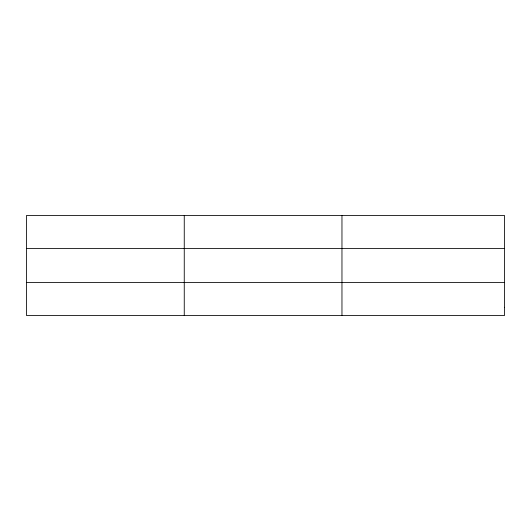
<?xml version="1.0" encoding="UTF-8"?>
<svg xmlns="http://www.w3.org/2000/svg" width="531" height="531" viewBox="0 0 531 531"><rect width="100%" height="100%" fill="white"/><g stroke="black" fill="none" stroke-linecap="round" stroke-linejoin="round"><path stroke-width="0.8" d="M184.257 315.573L184.257 215.427M341.964 315.573L341.964 215.427M26.55 248.475L504.45 248.475M26.55 282.525L504.45 282.525M504.45 307.316L504.45 315.573L26.55 315.573L26.55 215.427L504.45 215.427L504.45 307.316"/></g></svg>
